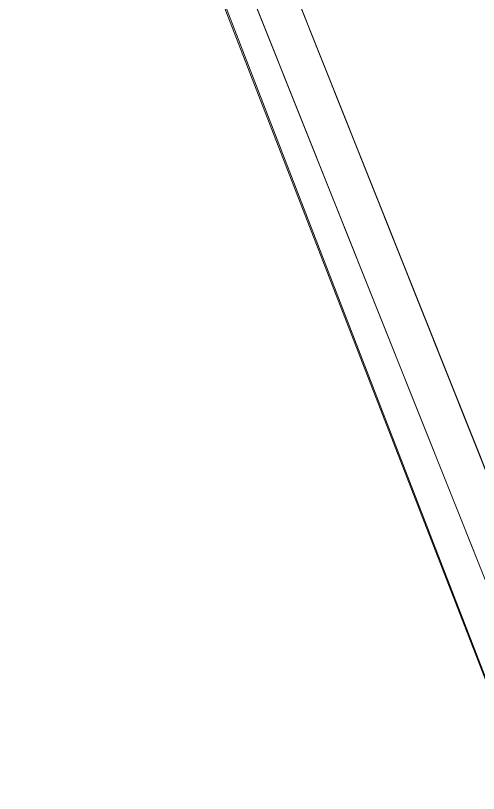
# Model space of a CAD drawing. Header units: millimetres. Extents: x -38752 to -34801, y 260924 to 263752.
# Drawn here: x -34850.07 to -34825.54, y 263124.9 to 263166.12 of the extents above; entities that cross this region are included whole.
import ezdxf

# ---------------------------------------------------------------- set-up
doc = ezdxf.new("R2010")
doc.units = ezdxf.units.MM
doc.layers.get('0').update_dxf_attribs({"lineweight": 9})
doc.layers.add('0.09', color=1, linetype='Continuous', lineweight=9)

msp = doc.modelspace()

# ---------------------------------------------------------------- linework, layer by layer
at = {"extrusion": (2.49184e-13, 1, -4.44089e-16)}
for p, q in [((-34900.856, 263331.534, 106.928), (-34800.999, 263081.554, 106.928)), ((-34805.999, 263088.193, 101.928), (-34891.374, 263301.92, 101.928))]:
    msp.add_line(p, q, dxfattribs=at)

# ---------------------------------------------------------------- meshes
at = {"layer": '0.09'}
mesh = msp.add_polyface(dxfattribs=at)
corners = [(-34891.374, 263301.92, 101.928), (-34805.999, 263312.153, 12.465), (-34805.999, 263088.193, 101.928), (-34898.785, 263320.472, 101.928), (-34825.999, 263320.833, 28.998), (-34900.994, 263331.534, 99.718), (-34825.999, 263331.534, 24.723)]
mesh.append_faces([[corners[k] for k in face] for face in [(0, 1, 2), (4, 5, 6)]], dxfattribs={"vtx0": -1})
mesh.append_faces([[corners[k] for k in face] for face in [(1, 3, 4)]], dxfattribs={"vtx0": -1, "vtx1": -1})
mesh.append_faces([[corners[k] for k in face] for face in [(1, 0, 3), (4, 3, 5)]], dxfattribs={"vtx0": -1, "vtx2": -1})
mesh = msp.add_polyface(dxfattribs=at)
corners = [(-34800.999, 263331.534, 7.071), (-34900.856, 263331.534, 106.928), (-34800.999, 263081.554, 106.928)]
mesh.append_faces([[corners[k] for k in face] for face in [(0, 1, 2)]])
mesh = msp.add_polyface(dxfattribs=at)
corners = [(-34900.856, 263331.534, 106.928), (-34900.856, 263081.554, 106.928), (-34800.999, 263081.554, 106.928)]
mesh.append_faces([[corners[k] for k in face] for face in [(0, 1, 2)]])
mesh = msp.add_polyface(dxfattribs=at)
corners = [(-34898.785, 263320.472, 101.928), (-34805.999, 263081.554, 101.928), (-34898.785, 263081.554, 101.928), (-34891.374, 263301.92, 101.928), (-34805.999, 263088.193, 101.928)]
mesh.append_faces([[corners[k] for k in face] for face in [(0, 1, 2), (1, 3, 4)]], dxfattribs={"vtx0": -1})
mesh.append_faces([[corners[k] for k in face] for face in [(1, 0, 3)]], dxfattribs={"vtx0": -1, "vtx2": -1})

doc.saveas('drawing.dxf')
